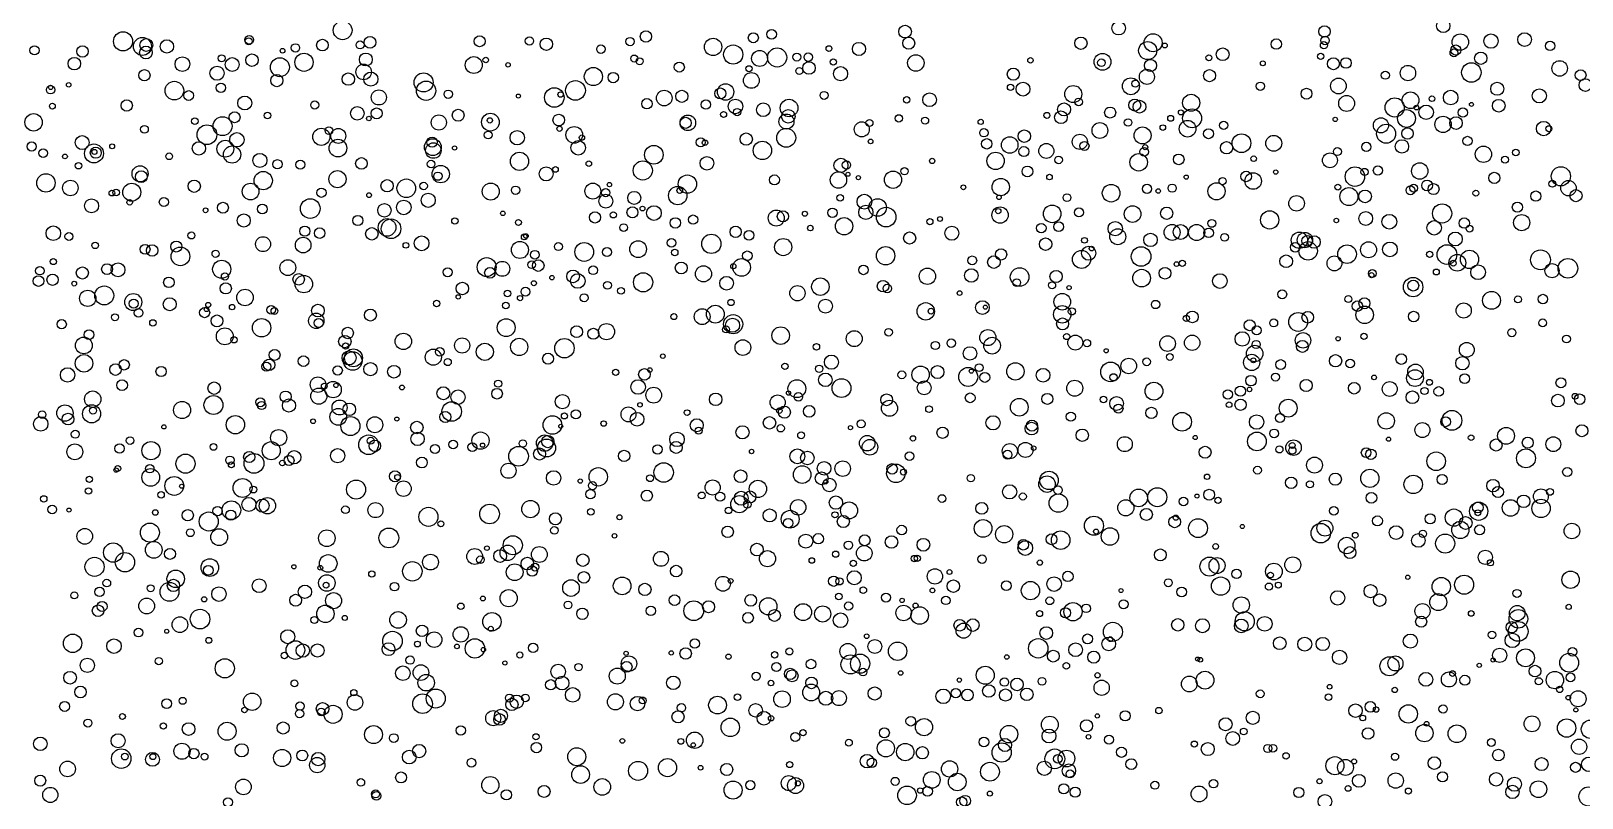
# Model space of a CAD drawing. Extents: x -296 to 296, y -196 to 196.
# Drawn here: x -177.2 to -59.8, y -0.4 to 57.7 of the extents above; entities that cross this region are included whole.
import ezdxf

# ---------------------------------------------------------------- set-up
doc = ezdxf.new("R2010")
doc.units = 0

msp = doc.modelspace()

# ---------------------------------------------------------------- linework, layer by layer
at = {"layer": 'VIA'}
for centre, radius in [((-170.2054, 56.8852), 0.7215), ((-153.5832, 57.7188), 0.7098), ((-130.629, 57.2536), 0.4274), ((-122.5012, 57.1556), 0.3808), ((-121.1188, 57.4209), 0.366), ((-111.0166, 57.6261), 0.482), ((-94.8468, 57.8742), 0.5074), ((-79.2691, 57.6296), 0.4274), ((-70.2779, 58.0527), 0.5031), ((-64.1299, 57.0162), 0.5189), ((-176.905, 56.1997), 0.3428), ((-173.2763, 56.1221), 0.4344), ((-168.7363, 56.5015), 0.6799), ((-168.473, 56.0392), 0.4812), ((-168.4411, 56.6078), 0.4854), ((-166.8852, 56.4997), 0.5102), ((-160.6469, 57.0034), 0.329), ((-160.693, 56.8928), 0.2636), ((-158.1308, 56.174), 0.1753), ((-157.1558, 56.3891), 0.3164), ((-155.113, 56.6008), 0.4385), ((-152.2647, 56.6119), 0.3041), ((-151.511, 56.8097), 0.4461), ((-143.2138, 56.8925), 0.4144), ((-139.4468, 56.9118), 0.3192), ((-138.1656, 56.6699), 0.4664), ((-134.0335, 56.2945), 0.3199), ((-131.8299, 56.8708), 0.3147), ((-125.5415, 56.4612), 0.6581), ((-124.0215, 55.8839), 0.7262), ((-120.6962, 55.6639), 0.7245), ((-116.7737, 56.3371), 0.2204), ((-114.5034, 56.307), 0.4978), ((-110.7375, 56.7509), 0.4562), ((-97.7013, 56.7429), 0.4644), ((-92.6492, 56.186), 0.6862), ((-92.2392, 56.7812), 0.6818), ((-91.3557, 56.5703), 0.1842), ((-86.9761, 55.9105), 0.4836), ((-82.9153, 56.6807), 0.3928), ((-79.3153, 56.5945), 0.2688), ((-79.2262, 56.9453), 0.3214), ((-69.3234, 56.2264), 0.3845), ((-68.9913, 56.832), 0.6212), ((-66.6681, 56.9034), 0.5398), ((-62.1938, 56.5401), 0.3561), ((-173.8886, 55.2021), 0.4731), ((-165.7092, 55.1604), 0.556), ((-162.7479, 55.6002), 0.2627), ((-161.9367, 55.1254), 0.5251), ((-160.4453, 55.4641), 0.4709), ((-158.3332, 54.9247), 0.7163), ((-156.506, 55.2998), 0.6861), ((-151.8289, 55.5112), 0.4879), ((-143.6611, 55.0933), 0.6398), ((-142.7522, 55.4751), 0.2076), ((-141.0619, 55.1087), 0.1652), ((-131.5137, 55.5855), 0.2641), ((-131.1, 55.3766), 0.2643), ((-128.102, 54.9364), 0.3809), ((-122.0227, 55.5904), 0.6039), ((-119.2073, 55.6924), 0.3015), ((-118.2859, 54.8665), 0.4709), ((-118.3387, 55.6895), 0.3229), ((-116.4491, 55.3226), 0.2401), ((-110.2002, 55.248), 0.6221), ((-101.522, 55.4476), 0.2052), ((-96.0719, 55.3296), 0.637), ((-96.1522, 55.2647), 0.292), ((-92.4419, 55.0622), 0.4576), ((-88.0168, 55.6423), 0.2238), ((-83.9358, 55.2256), 0.185), ((-79.5549, 55.7554), 0.2347), ((-78.5969, 55.1938), 0.4527), ((-77.6412, 55.2466), 0.3951), ((-69.4722, 56.0182), 0.2973), ((-68.1585, 54.5259), 0.7366), ((-67.4416, 55.6037), 0.4686), ((-61.4705, 54.8352), 0.5843), ((-168.5904, 54.3157), 0.4291), ((-163.089, 54.4737), 0.5359), ((-158.5637, 53.9169), 0.4618), ((-153.1563, 54.0284), 0.4716), ((-151.9932, 54.5715), 0.5892), ((-151.4475, 54.029), 0.536), ((-147.454, 53.7765), 0.7216), ((-134.6032, 54.2204), 0.6874), ((-133.1034, 54.1403), 0.3929), ((-122.651, 53.9239), 0.594), ((-122.8229, 54.8122), 0.2314), ((-119.0191, 54.6412), 0.2568), ((-115.8927, 54.4367), 0.5327), ((-102.8218, 54.398), 0.458), ((-93.9218, 53.4856), 0.6389), ((-92.7107, 54.1995), 0.5708), ((-87.9661, 54.2893), 0.4576), ((-78.2148, 53.5068), 0.5927), ((-74.6653, 54.3189), 0.3069), ((-72.9514, 54.4851), 0.581), ((-59.8843, 54.326), 0.4083), ((-59.523, 53.5759), 0.4765), ((-175.6871, 53.2214), 0.3149), ((-175.6815, 53.402), 0.1618), ((-174.3157, 53.5953), 0.1717), ((-166.3194, 53.1562), 0.7051), ((-165.2344, 52.7852), 0.3706), ((-162.7954, 53.3755), 0.3538), ((-150.8426, 52.6393), 0.5696), ((-147.2669, 53.1499), 0.7304), ((-145.588, 52.877), 0.3223), ((-140.2806, 52.7463), 0.1511), ((-137.5642, 52.6362), 0.7421), ((-137.0874, 52.8599), 0.2028), ((-135.96, 53.1687), 0.7464), ((-129.2425, 52.592), 0.5908), ((-127.9141, 52.7257), 0.4603), ((-124.9954, 52.9404), 0.417), ((-124.6003, 53.054), 0.6209), ((-117.1468, 52.793), 0.3029), ((-109.1541, 52.4684), 0.521), ((-103.0305, 53.4078), 0.2429), ((-102.0877, 53.2741), 0.5253), ((-98.2831, 52.8983), 0.6425), ((-93.5809, 53.6875), 0.2725), ((-89.361, 52.2385), 0.6456), ((-84.1248, 53.4883), 0.3127), ((-80.6323, 52.9191), 0.4119), ((-72.7588, 52.4249), 0.6327), ((-69.7193, 52.6345), 0.5529), ((-66.1959, 53.2935), 0.4924), ((-63.0086, 52.7567), 0.532), ((-175.5474, 51.9843), 0.2187), ((-169.9284, 52.032), 0.4283), ((-160.9943, 52.2182), 0.5276), ((-155.6947, 52.0665), 0.306), ((-152.4746, 51.4388), 0.5136), ((-151.0081, 51.4346), 0.4138), ((-144.8395, 51.2951), 0.4508), ((-130.5515, 52.1659), 0.392), ((-126.0894, 52.101), 0.3507), ((-123.8511, 51.957), 0.5519), ((-123.7218, 51.5332), 0.275), ((-121.7442, 51.7068), 0.5157), ((-119.7963, 51.8419), 0.6664), ((-119.8515, 51.2104), 0.5109), ((-110.8916, 52.4593), 0.241), ((-98.9813, 51.7328), 0.4894), ((-97.8743, 52.304), 0.2877), ((-95.4927, 51.498), 0.4186), ((-93.6312, 52.0622), 0.4508), ((-93.2718, 51.9415), 0.4806), ((-90.1383, 51.5081), 0.1871), ((-89.2905, 51.0628), 0.7154), ((-77.5934, 52.1891), 0.6015), ((-73.9575, 51.8825), 0.7236), ((-73.0649, 51.048), 0.6775), ((-72.3131, 51.8752), 0.1811), ((-71.5766, 51.5162), 0.5453), ((-71.1389, 52.5446), 0.2099), ((-68.8004, 51.4984), 0.3535), ((-68.1477, 52.1135), 0.1506), ((-66.0791, 52.0086), 0.4821), ((-176.9737, 50.7592), 0.6611), ((-168.5815, 50.2289), 0.2902), ((-164.7749, 50.8379), 0.2497), ((-163.8523, 49.8221), 0.7481), ((-162.6718, 50.4673), 0.7156), ((-161.7609, 51.1442), 0.415), ((-159.272, 51.276), 0.2507), ((-151.5968, 51.0472), 0.1691), ((-146.3018, 50.7451), 0.5751), ((-142.3993, 50.7712), 0.6698), ((-142.438, 50.9013), 0.2003), ((-137.2255, 50.9289), 0.4402), ((-127.4564, 50.7182), 0.5904), ((-127.6202, 50.718), 0.4222), ((-124.7455, 51.3521), 0.2278), ((-119.9917, 50.8184), 0.5661), ((-114.2928, 50.2262), 0.5728), ((-113.7082, 50.713), 0.265), ((-111.4833, 51.0571), 0.2796), ((-109.495, 50.8873), 0.2661), ((-105.2901, 50.7907), 0.1969), ((-100.2839, 51.2825), 0.2293), ((-99.2202, 51.1437), 0.4751), ((-96.2681, 50.1382), 0.5984), ((-94.1347, 50.7458), 0.2849), ((-91.5052, 50.3602), 0.2095), ((-90.914, 51.0577), 0.223), ((-89.6281, 50.2766), 0.6319), ((-86.9006, 50.5277), 0.3166), ((-78.4568, 50.9783), 0.1685), ((-74.9961, 50.5302), 0.5741), ((-74.6029, 49.894), 0.7185), ((-70.2949, 50.5997), 0.619), ((-69.3164, 50.7002), 0.4754), ((-62.6863, 50.2877), 0.5442), ((-62.2881, 50.2718), 0.2262), ((-173.2975, 49.2231), 0.5257), ((-162.4612, 48.7592), 0.637), ((-161.5859, 49.4367), 0.545), ((-155.1995, 49.6639), 0.6484), ((-154.6226, 50.1297), 0.2902), ((-153.9374, 48.8049), 0.6688), ((-153.9158, 49.7321), 0.5644), ((-146.7583, 48.8799), 0.6383), ((-146.8178, 49.2573), 0.3863), ((-142.5646, 49.8013), 0.2966), ((-140.3711, 49.5918), 0.5442), ((-137.1675, 50.2714), 0.1978), ((-136.0497, 49.8094), 0.6314), ((-135.7525, 48.8316), 0.5472), ((-135.4724, 49.6007), 0.1998), ((-126.4839, 49.2439), 0.3414), ((-126.1573, 49.2142), 0.2033), ((-123.0375, 49.4886), 0.4685), ((-121.8109, 48.6303), 0.6974), ((-120.0085, 49.587), 0.7149), ((-113.6233, 49.3142), 0.1786), ((-105.0521, 49.9704), 0.3154), ((-104.8359, 49.1325), 0.3943), ((-103.0944, 49.0423), 0.6268), ((-101.9914, 49.7129), 0.4726), ((-97.7827, 49.2819), 0.5733), ((-97.4362, 48.9748), 0.3432), ((-93.0401, 49.7663), 0.6391), ((-88.045, 49.897), 0.3778), ((-85.5539, 49.1794), 0.7065), ((-83.1121, 49.1704), 0.6025), ((-73.4079, 48.9368), 0.5084), ((-72.9862, 49.9083), 0.435), ((-68.4469, 49.3481), 0.35), ((-177.1158, 48.9276), 0.346), ((-176.2485, 48.4248), 0.3276), ((-174.5973, 48.1735), 0.1785), ((-172.4044, 48.4037), 0.7168), ((-172.2675, 48.4555), 0.4184), ((-172.3724, 48.5176), 0.193), ((-171.0278, 48.9431), 0.1832), ((-166.7153, 48.1851), 0.2522), ((-164.461, 48.7877), 0.5022), ((-161.9479, 48.3227), 0.653), ((-159.8471, 47.8769), 0.5328), ((-146.7165, 48.6202), 0.5859), ((-145.1084, 48.8183), 0.1601), ((-140.1984, 47.8091), 0.688), ((-130.0303, 48.3022), 0.7053), ((-126.0133, 47.6578), 0.5142), ((-104.1639, 47.8411), 0.6582), ((-102.0204, 48.5449), 0.3813), ((-100.3244, 48.594), 0.5683), ((-99.3915, 47.9093), 0.286), ((-93.3379, 47.7357), 0.6609), ((-92.9291, 48.5206), 0.3274), ((-92.8326, 48.8773), 0.1932), ((-90.3052, 47.9544), 0.4052), ((-86.6754, 48.8314), 0.4644), ((-84.6291, 48.0041), 0.2085), ((-78.8588, 47.8804), 0.5635), ((-78.29, 48.5452), 0.3002), ((-76.1075, 48.8991), 0.3474), ((-67.2391, 48.3426), 0.6174), ((-65.6072, 47.929), 0.2694), ((-64.7931, 48.469), 0.2485), ((-173.5723, 47.4752), 0.2442), ((-168.9135, 46.8648), 0.611), ((-168.8206, 46.6464), 0.4509), ((-159.5953, 46.3488), 0.6925), ((-158.5176, 47.586), 0.3488), ((-156.7883, 47.5592), 0.3411), ((-153.9744, 46.4566), 0.6511), ((-152.1577, 47.6449), 0.4403), ((-146.8904, 47.5993), 0.2878), ((-146.1592, 46.8398), 0.6597), ((-146.3705, 46.6838), 0.3146), ((-138.1773, 46.8587), 0.532), ((-137.4764, 47.1899), 0.2153), ((-134.9495, 47.6312), 0.2113), ((-130.8644, 47.1151), 0.725), ((-116.056, 46.3959), 0.6196), ((-115.8651, 47.5038), 0.5302), ((-115.4514, 47.5298), 0.3131), ((-115.3378, 46.8292), 0.1527), ((-111.9259, 46.415), 0.6522), ((-111.0588, 47.0566), 0.2725), ((-108.9627, 47.8395), 0.2011), ((-101.7536, 47.0436), 0.4046), ((-85.1974, 46.6647), 0.3984), ((-82.9589, 46.9905), 0.1649), ((-76.9674, 46.6493), 0.7364), ((-76.2373, 47.0041), 0.2724), ((-75.23, 47.1132), 0.3444), ((-72.0629, 47.0736), 0.6214), ((-66.4187, 46.5547), 0.4206), ((-61.3812, 46.6756), 0.7267), ((-176.0405, 46.1717), 0.6976), ((-174.1869, 45.7904), 0.5861), ((-169.5475, 45.4724), 0.6822), ((-164.8132, 45.9208), 0.4603), ((-160.5465, 45.522), 0.6293), ((-155.188, 45.4326), 0.3504), ((-150.2164, 45.9551), 0.4658), ((-148.7628, 45.7644), 0.7059), ((-147.4544, 45.9406), 0.2848), ((-142.3767, 45.5218), 0.6441), ((-140.494, 45.6188), 0.3134), ((-134.6506, 45.5542), 0.6002), ((-133.3895, 46.0444), 0.1673), ((-128.2176, 45.2174), 0.6956), ((-128.0705, 45.6003), 0.2164), ((-127.4931, 46.0812), 0.6954), ((-120.9046, 46.3982), 0.3819), ((-114.5483, 46.5717), 0.1582), ((-106.6038, 45.8414), 0.1793), ((-103.7697, 45.8557), 0.6558), ((-100.0866, 46.6143), 0.2109), ((-95.4181, 45.3955), 0.6665), ((-92.7024, 45.7251), 0.3483), ((-90.7997, 45.7796), 0.3081), ((-89.7345, 46.6105), 0.1589), ((-87.4466, 45.5381), 0.6475), ((-86.9813, 46.31), 0.2705), ((-84.6671, 46.3153), 0.627), ((-78.2593, 45.8554), 0.2222), ((-77.4199, 45.1393), 0.6802), ((-72.7631, 45.6131), 0.3367), ((-72.5231, 45.7776), 0.2974), ((-71.5057, 45.9829), 0.4059), ((-71.016, 45.7034), 0.416), ((-62.0252, 46.1115), 0.2545), ((-60.8038, 45.7772), 0.5844), ((-172.5839, 44.4437), 0.5294), ((-171.0447, 45.4079), 0.2175), ((-170.7231, 45.4475), 0.2524), ((-169.6994, 44.7041), 0.2064), ((-167.1144, 44.7228), 0.3426), ((-162.642, 44.2993), 0.4099), ((-156.0368, 44.2336), 0.7437), ((-151.584, 45.2469), 0.1789), ((-150.4233, 44.1006), 0.5065), ((-148.9571, 44.3163), 0.5521), ((-147.1034, 44.8595), 0.5338), ((-133.6631, 44.7963), 0.5255), ((-133.6718, 45.4349), 0.3112), ((-131.5126, 45.0363), 0.4965), ((-115.9269, 45.0475), 0.2495), ((-114.0919, 44.7539), 0.5591), ((-113.0946, 44.3121), 0.6664), ((-103.9075, 45.0842), 0.1691), ((-98.7606, 45.0586), 0.2904), ((-91.8531, 45.5599), 0.1709), ((-81.3802, 44.6264), 0.5892), ((-76.202, 45.1544), 0.4774), ((-67.8144, 45.3982), 0.2274), ((-64.6716, 44.3412), 0.3854), ((-63.2716, 45.1784), 0.3857), ((-60.2377, 45.2073), 0.4591), ((-163.9581, 44.1022), 0.1806), ((-161.0629, 43.3295), 0.4927), ((-159.6619, 44.1967), 0.3675), ((-152.4337, 43.3282), 0.3871), ((-150.2212, 42.8112), 0.6682), ((-149.9183, 42.7036), 0.7416), ((-145.0872, 43.2889), 0.2401), ((-141.4595, 43.8707), 0.1677), ((-134.4845, 43.5607), 0.4227), ((-133.0972, 43.7566), 0.2349), ((-131.646, 43.9454), 0.4169), ((-130.8895, 44.2335), 0.1823), ((-130.0244, 43.8903), 0.5604), ((-128.4027, 43.1457), 0.3932), ((-127.0565, 43.3965), 0.3498), ((-120.7659, 43.5169), 0.6073), ((-120.2636, 43.6437), 0.4229), ((-118.5985, 43.8439), 0.1909), ((-116.5101, 43.9163), 0.3584), ((-115.6304, 42.8953), 0.6523), ((-113.9816, 43.9479), 0.5382), ((-112.4478, 43.5872), 0.7408), ((-109.1335, 43.2409), 0.228), ((-108.3725, 43.4446), 0.1831), ((-103.828, 43.7397), 0.6184), ((-103.961, 44.0431), 0.1974), ((-99.8808, 43.8312), 0.6667), ((-97.8554, 43.9408), 0.339), ((-93.7938, 43.8166), 0.6295), ((-91.2146, 43.8745), 0.4643), ((-83.4196, 43.3757), 0.6891), ((-78.3731, 43.3278), 0.1747), ((-76.1469, 43.4821), 0.5183), ((-74.3603, 43.2375), 0.5591), ((-70.368, 43.8643), 0.7262), ((-68.6889, 43.1367), 0.3901), ((-64.3449, 43.1671), 0.6086), ((-175.4819, 42.3676), 0.5513), ((-174.3006, 42.1183), 0.3), ((-165.0281, 42.1963), 0.2641), ((-156.4457, 42.5241), 0.384), ((-155.3181, 42.3782), 0.3996), ((-151.3756, 42.3192), 0.4755), ((-140.2775, 43.1818), 0.2257), ((-139.8344, 42.087), 0.2226), ((-139.7112, 42.1572), 0.1723), ((-132.3082, 42.7944), 0.2925), ((-125.675, 41.5628), 0.7287), ((-123.8384, 42.4737), 0.4259), ((-122.8213, 42.2092), 0.3691), ((-118.1836, 42.7556), 0.2095), ((-110.667, 42.0026), 0.4587), ((-107.4732, 42.3661), 0.5303), ((-100.7044, 42.7553), 0.3603), ((-99.391, 42.8621), 0.3662), ((-95.1096, 42.71), 0.5442), ((-94.9147, 42.1043), 0.6034), ((-92.4375, 41.8598), 0.5082), ((-90.8036, 42.4309), 0.6025), ((-90.1618, 42.465), 0.5604), ((-88.9457, 42.42), 0.6087), ((-88.0352, 42.3922), 0.3603), ((-87.7994, 43.1109), 0.2964), ((-86.8352, 42.0553), 0.2878), ((-81.1676, 41.8341), 0.6209), ((-80.747, 41.8509), 0.5797), ((-70.9713, 42.7755), 0.5445), ((-69.3671, 41.9287), 0.5275), ((-68.2891, 42.7112), 0.2558), ((-172.3135, 41.4486), 0.2468), ((-168.5348, 41.1546), 0.372), ((-167.9966, 41.061), 0.4336), ((-166.1718, 41.3608), 0.4172), ((-165.8602, 40.6146), 0.7048), ((-159.6089, 41.5397), 0.5662), ((-156.5709, 41.4692), 0.5921), ((-148.7965, 41.4526), 0.217), ((-147.61, 41.6038), 0.558), ((-140.1639, 41.1019), 0.6441), ((-137.2511, 41.3559), 0.2993), ((-135.2986, 40.9518), 0.7117), ((-133.5688, 40.94), 0.3413), ((-131.2194, 41.1645), 0.6346), ((-128.6984, 41.645), 0.3292), ((-128.4507, 40.9059), 0.2471), ((-120.2359, 41.3184), 0.6494), ((-112.4884, 40.6638), 0.6972), ((-103.7492, 40.766), 0.4266), ((-100.379, 41.536), 0.4718), ((-97.4366, 41.8286), 0.217), ((-97.1179, 40.8534), 0.5351), ((-96.8932, 41.2109), 0.1776), ((-93.1526, 40.6073), 0.7425), ((-81.4831, 41.3005), 0.3596), ((-80.5089, 41.0307), 0.6982), ((-80.5851, 41.7909), 0.3989), ((-80.061, 41.7006), 0.4714), ((-77.5618, 40.7841), 0.7052), ((-75.9354, 41.1145), 0.6036), ((-74.3183, 41.1438), 0.5573), ((-70.0014, 40.7561), 0.7441), ((-62.9225, 40.354), 0.75), ((-175.4841, 40.2234), 0.2332), ((-171.4151, 39.6504), 0.4089), ((-170.5835, 39.6029), 0.5271), ((-163.1984, 40.8126), 0.2708), ((-162.7361, 39.6452), 0.6839), ((-157.7343, 39.7667), 0.5985), ((-142.6818, 39.8023), 0.717), ((-141.4968, 39.6734), 0.5636), ((-139.2801, 39.9815), 0.2904), ((-139.0287, 40.7421), 0.3275), ((-138.7765, 39.9186), 0.4351), ((-127.9528, 39.7379), 0.4516), ((-124.0115, 39.8687), 0.1984), ((-123.3875, 39.7857), 0.6693), ((-122.9546, 40.6636), 0.3616), ((-114.1664, 39.5875), 0.3585), ((-105.9276, 40.3127), 0.332), ((-104.2942, 40.1791), 0.4784), ((-97.6592, 40.3869), 0.6848), ((-90.4721, 40.0281), 0.1768), ((-90.036, 40.0868), 0.2364), ((-82.1708, 40.2463), 0.4803), ((-78.5161, 40.0869), 0.5639), ((-71.3111, 40.7697), 0.2361), ((-69.2163, 40.1283), 0.6317), ((-69.5233, 40.1004), 0.2233), ((-68.297, 40.3864), 0.6908), ((-67.6435, 39.4175), 0.5585), ((-62.0508, 39.5319), 0.5388), ((-60.8492, 39.7099), 0.7433), ((-176.5976, 38.752), 0.4029), ((-176.5023, 39.5333), 0.3222), ((-175.5338, 38.8481), 0.4314), ((-173.2823, 39.3603), 0.4579), ((-166.7328, 38.6481), 0.399), ((-162.4897, 39.0959), 0.2727), ((-156.9073, 38.8792), 0.4337), ((-156.5198, 38.5171), 0.6592), ((-145.6343, 39.4135), 0.3352), ((-142.4316, 39.3733), 0.4036), ((-139.1026, 38.5841), 0.1892), ((-137.7439, 39.0064), 0.1686), ((-136.1391, 39.0992), 0.4821), ((-135.7867, 38.7528), 0.5534), ((-134.6225, 39.5609), 0.3282), ((-130.8415, 38.6524), 0.7289), ((-126.2722, 39.2904), 0.6098), ((-124.5283, 38.5857), 0.5179), ((-117.4237, 38.3216), 0.6612), ((-112.6805, 38.3663), 0.4362), ((-109.3254, 39.1095), 0.6178), ((-105.9986, 39.1696), 0.5104), ((-102.3425, 39.0553), 0.7057), ((-102.5622, 38.6285), 0.2903), ((-99.5859, 39.0951), 0.4606), ((-93.1108, 38.9684), 0.6688), ((-91.3406, 39.3414), 0.4448), ((-87.1868, 38.7488), 0.5552), ((-75.6492, 39.3207), 0.2977), ((-75.7172, 39.1924), 0.1929), ((-72.5625, 38.2918), 0.7365), ((-72.5519, 38.403), 0.4103), ((-70.8042, 39.4329), 0.2202), ((-173.8982, 38.5548), 0.1814), ((-172.8789, 37.4411), 0.6176), ((-171.6262, 37.6604), 0.7145), ((-169.4273, 37.1617), 0.6437), ((-162.4251, 38.1943), 0.4236), ((-160.9726, 37.5038), 0.6241), ((-144.8304, 37.5536), 0.1631), ((-144.5189, 38.1867), 0.4719), ((-141.1061, 37.8026), 0.2459), ((-140.1557, 37.4549), 0.196), ((-139.749, 37.9448), 0.3309), ((-135.3062, 37.4827), 0.3082), ((-133.5398, 38.4249), 0.2969), ((-132.5133, 38.0067), 0.257), ((-119.162, 37.8276), 0.5787), ((-112.3586, 38.1861), 0.3257), ((-106.8871, 37.8358), 0.1772), ((-99.8842, 38.4287), 0.2664), ((-99.1182, 37.1838), 0.6273), ((-98.6012, 38.247), 0.1625), ((-82.4689, 37.7459), 0.3368), ((-77.4604, 37.3885), 0.2621), ((-66.6271, 37.289), 0.678), ((-64.6314, 37.3599), 0.2603), ((-62.7437, 37.3876), 0.3566), ((-169.3955, 37.0407), 0.3372), ((-169.0255, 36.3417), 0.3303), ((-166.6699, 36.9967), 0.4904), ((-164.0269, 36.3579), 0.3843), ((-163.8839, 36.6054), 0.17), ((-163.7524, 36.9464), 0.19), ((-161.9493, 36.7738), 0.206), ((-159.0008, 36.5723), 0.3246), ((-158.7472, 36.4836), 0.2546), ((-155.4569, 36.5142), 0.4813), ((-151.4803, 36.1746), 0.4544), ((-146.4692, 37.0519), 0.2418), ((-141.2335, 36.9073), 0.2504), ((-126.3723, 36.0548), 0.6036), ((-125.3768, 36.2424), 0.6726), ((-124.1889, 37.1283), 0.2358), ((-117.0351, 36.8454), 0.5225), ((-109.4503, 36.4555), 0.6592), ((-109.0511, 36.4697), 0.2157), ((-105.1553, 36.7398), 0.5171), ((-104.9336, 36.7722), 0.1535), ((-99.1193, 36.2292), 0.6595), ((-98.3861, 36.4544), 0.2737), ((-92.0547, 36.9746), 0.3149), ((-89.2713, 36.0383), 0.4431), ((-80.5363, 36.0051), 0.4374), ((-76.7793, 36.8527), 0.3988), ((-76.23, 36.1958), 0.6609), ((-76.2459, 37.0634), 0.4161), ((-72.5247, 36.0626), 0.3996), ((-68.73, 36.5151), 0.5734), ((-174.8476, 35.4845), 0.3526), ((-170.8157, 36.0112), 0.2637), ((-167.9453, 35.5853), 0.2408), ((-163.0921, 35.7334), 0.4509), ((-159.7192, 35.2145), 0.6983), ((-155.5805, 35.7394), 0.5838), ((-155.4004, 35.5767), 0.3446), ((-153.1954, 34.8189), 0.4299), ((-141.2072, 35.2265), 0.6758), ((-135.8698, 34.9146), 0.4492), ((-133.6128, 34.9178), 0.6119), ((-128.5153, 36.0556), 0.2284), ((-124.5651, 35.0931), 0.2615), ((-124.0262, 35.4843), 0.7256), ((-124.0714, 35.4038), 0.5348), ((-120.429, 34.6182), 0.6676), ((-99.0919, 35.503), 0.4527), ((-89.7307, 35.9167), 0.2321), ((-84.9336, 35.4033), 0.4123), ((-84.3974, 35.0146), 0.3424), ((-83.1125, 35.5827), 0.298), ((-81.2591, 35.6561), 0.7145), ((-62.7567, 35.587), 0.2927), ((-173.1672, 33.8775), 0.6349), ((-172.7789, 34.6899), 0.3735), ((-162.5017, 34.5669), 0.6407), ((-161.798, 34.2987), 0.2368), ((-153.4148, 34.1722), 0.4691), ((-153.3538, 33.8399), 0.2328), ((-148.9859, 34.1832), 0.6225), ((-144.5385, 33.8716), 0.5721), ((-140.2201, 33.764), 0.6532), ((-136.7985, 33.6658), 0.7347), ((-134.6073, 34.7603), 0.4174), ((-123.2906, 33.7159), 0.5941), ((-114.8612, 34.3896), 0.6022), ((-112.2617, 34.8748), 0.2929), ((-108.7257, 33.8713), 0.3059), ((-107.5167, 34.0552), 0.3236), ((-104.7485, 34.4712), 0.6094), ((-104.4328, 33.8605), 0.6322), ((-98.7796, 34.552), 0.2322), ((-98.1317, 34.0921), 0.5636), ((-97.2431, 34.0466), 0.2756), ((-91.1424, 34.0137), 0.5903), ((-89.2821, 34.078), 0.5827), ((-85.4926, 34.365), 0.5469), ((-84.4446, 33.9494), 0.3093), ((-80.8964, 34.2616), 0.5838), ((-80.9391, 33.8016), 0.4511), ((-78.2369, 34.3844), 0.1636), ((-76.2803, 34.5705), 0.2392), ((-68.5016, 33.5449), 0.5607), ((-65.0937, 34.8443), 0.3115), ((-60.9507, 34.3603), 0.2935), ((-173.1594, 32.5192), 0.664), ((-158.7361, 33.1618), 0.4126), ((-156.5436, 32.6873), 0.4031), ((-153.0971, 32.932), 0.5301), ((-152.8195, 32.7014), 0.7032), ((-152.7623, 32.9383), 0.6796), ((-146.7232, 32.9877), 0.6108), ((-146.2334, 33.3979), 0.3315), ((-145.624, 32.6134), 0.2655), ((-142.8232, 33.3933), 0.6473), ((-138.0333, 32.874), 0.4143), ((-129.3484, 33.0645), 0.1734), ((-117.7281, 33.7766), 0.2471), ((-116.5893, 32.6126), 0.5351), ((-106.1027, 33.2749), 0.5092), ((-95.7942, 33.4706), 0.1607), ((-94.0852, 32.3268), 0.5866), ((-92.7371, 32.6379), 0.2921), ((-90.9743, 33.005), 0.2549), ((-84.7785, 32.594), 0.613), ((-84.5513, 33.2616), 0.6243), ((-84.6525, 32.7544), 0.1862), ((-78.4309, 32.7164), 0.4644), ((-73.4573, 32.8444), 0.4007), ((-68.832, 32.5297), 0.5077), ((-174.4039, 31.6462), 0.5442), ((-170.7744, 32.0534), 0.4382), ((-170.1155, 32.4095), 0.3914), ((-167.3259, 31.9036), 0.3862), ((-159.3616, 32.2752), 0.3367), ((-159.1366, 32.4128), 0.4337), ((-153.9594, 31.9863), 0.3542), ((-151.4788, 32.082), 0.5023), ((-149.6976, 31.8917), 0.4788), ((-132.9177, 31.8402), 0.2406), ((-130.7437, 31.6882), 0.4348), ((-130.3348, 32.0185), 0.1733), ((-120.1093, 32.2938), 0.239), ((-117.5161, 32.1136), 0.2803), ((-117.0436, 31.2773), 0.5126), ((-111.2579, 31.6503), 0.2964), ((-109.8406, 31.665), 0.6532), ((-108.56, 31.8628), 0.4911), ((-106.2361, 31.4944), 0.719), ((-106.0018, 31.9331), 0.1608), ((-105.4027, 32.1968), 0.2968), ((-104.9771, 31.4547), 0.3719), ((-102.6632, 31.9146), 0.6564), ((-100.5719, 31.6226), 0.5194), ((-95.459, 31.8777), 0.7436), ((-95.244, 31.4645), 0.276), ((-82.976, 31.4817), 0.2986), ((-82.5835, 32.4296), 0.3723), ((-77.3267, 32.5076), 0.3287), ((-72.4195, 31.4081), 0.6332), ((-72.3836, 31.8773), 0.5899), ((-68.6617, 31.3613), 0.3759), ((-170.277, 30.8704), 0.4055), ((-163.3066, 30.6447), 0.4707), ((-155.4522, 30.9128), 0.5861), ((-155.3866, 30.0414), 0.6115), ((-154.9715, 30.8021), 0.2167), ((-154.3034, 30.5346), 0.6213), ((-154.0943, 30.8502), 0.1629), ((-149.0939, 30.6917), 0.1832), ((-145.9604, 30.2582), 0.4897), ((-141.896, 30.2243), 0.4036), ((-141.8084, 30.9847), 0.2725), ((-131.2219, 30.7298), 0.5518), ((-130.0377, 30.1161), 0.5959), ((-119.2003, 30.6068), 0.6749), ((-115.8242, 30.6479), 0.7109), ((-109.5652, 30.6695), 0.5295), ((-98.1744, 30.6387), 0.6058), ((-92.1792, 30.4178), 0.6752), ((-85.6361, 30.4194), 0.3882), ((-84.8355, 31.2127), 0.398), ((-84.9485, 30.5491), 0.1743), ((-80.6604, 30.8425), 0.4562), ((-77.0213, 30.6412), 0.4389), ((-75.515, 31.4615), 0.1763), ((-74.3318, 30.5828), 0.5634), ((-71.7021, 30.432), 0.2706), ((-71.3258, 31.0881), 0.2237), ((-70.6211, 30.3953), 0.3662), ((-61.3733, 31.055), 0.378), ((-174.6, 28.7586), 0.6201), ((-172.5797, 28.7027), 0.6828), ((-172.4956, 29.8125), 0.619), ((-165.7358, 28.9912), 0.6482), ((-163.3603, 29.3688), 0.7163), ((-159.808, 29.5816), 0.3433), ((-159.716, 29.3331), 0.3086), ((-157.901, 30.0064), 0.4209), ((-157.6442, 29.3335), 0.5009), ((-153.8184, 29.1802), 0.5658), ((-153.0823, 29.041), 0.4754), ((-145.3267, 28.8771), 0.7388), ((-144.8516, 29.9651), 0.5438), ((-136.952, 29.6241), 0.5394), ((-131.0786, 29.3782), 0.1708), ((-125.3485, 29.7943), 0.4725), ((-120.6566, 29.5628), 0.5727), ((-119.8373, 30.2685), 0.1613), ((-119.0912, 29.9906), 0.3248), ((-112.4127, 29.764), 0.4451), ((-112.1905, 29.1217), 0.6082), ((-106.0857, 29.9138), 0.3686), ((-102.3698, 29.2023), 0.6705), ((-100.2427, 29.8341), 0.4182), ((-96.0009, 29.7821), 0.2522), ((-95.0062, 29.4848), 0.5186), ((-94.8614, 29.1029), 0.3427), ((-86.5837, 30.1677), 0.3509), ((-86.4865, 29.3951), 0.2153), ((-85.6253, 29.3863), 0.4234), ((-82.0163, 29.1313), 0.679), ((-72.6138, 29.9599), 0.4793), ((-61.6073, 29.7068), 0.4801), ((-60.3015, 30.0276), 0.2182), ((-59.9596, 29.8049), 0.3983), ((-176.4339, 27.938), 0.5464), ((-176.3194, 28.6467), 0.2818), ((-174.365, 28.3028), 0.4432), ((-172.4797, 28.9449), 0.2639), ((-161.6976, 27.8796), 0.6942), ((-155.8157, 28.1395), 0.1785), ((-153.9115, 28.4741), 0.6327), ((-152.9932, 27.7776), 0.724), ((-151.1461, 27.8753), 0.6018), ((-149.4809, 28.3103), 0.1524), ((-145.8164, 28.467), 0.418), ((-137.7044, 27.8573), 0.7053), ((-136.8003, 28.5433), 0.2287), ((-135.9281, 28.6608), 0.348), ((-133.8279, 27.9651), 0.2079), ((-131.9481, 28.6614), 0.5643), ((-131.2974, 28.2918), 0.5192), ((-127.5155, 28.7928), 0.2156), ((-126.7762, 27.8344), 0.4926), ((-121.2738, 28.0226), 0.4738), ((-120.5334, 28.9434), 0.2117), ((-120.1452, 28.8313), 0.4571), ((-118.2708, 28.8923), 0.4387), ((-114.3416, 27.9422), 0.3067), ((-109.2022, 29.0551), 0.2534), ((-104.3571, 28.0229), 0.5372), ((-101.409, 27.8065), 0.4186), ((-98.4687, 28.4936), 0.3429), ((-92.3655, 28.7707), 0.4264), ((-90.0509, 28.1014), 0.7095), ((-84.4054, 28.0824), 0.5484), ((-82.6376, 28.3801), 0.3382), ((-74.5988, 28.1662), 0.6216), ((-70.1011, 28.1007), 0.3717), ((-69.6207, 28.2098), 0.7477), ((-173.8165, 27.1611), 0.3028), ((-167.1137, 27.717), 0.1595), ((-158.4244, 26.8986), 0.6151), ((-151.6201, 26.3627), 0.7433), ((-147.9627, 27.6728), 0.4716), ((-147.9113, 26.8046), 0.5079), ((-143.1449, 26.6772), 0.6515), ((-138.2951, 26.4852), 0.6183), ((-138.0565, 26.6045), 0.4673), ((-137.0736, 27.7651), 0.1521), ((-128.2758, 26.7701), 0.5484), ((-126.6391, 27.4315), 0.2662), ((-123.3252, 27.3051), 0.4988), ((-120.4252, 27.6074), 0.2766), ((-118.8823, 27.0779), 0.2587), ((-115.1478, 27.6579), 0.1607), ((-113.8813, 26.4797), 0.5882), ((-110.417, 26.8416), 0.2023), ((-108.1752, 27.2727), 0.4294), ((-101.4443, 27.5872), 0.4818), ((-97.601, 27.0813), 0.4685), ((-89.0554, 26.9098), 0.1572), ((-84.3868, 26.6155), 0.706), ((-83.0795, 27.2163), 0.3385), ((-71.8577, 27.4745), 0.565), ((-68.1732, 26.899), 0.2105), ((-65.5274, 27.04), 0.6385), ((-59.7841, 27.4228), 0.4549), ((-173.8506, 25.8276), 0.6018), ((-170.468, 26.0794), 0.3592), ((-169.6734, 26.677), 0.2848), ((-168.0879, 25.9179), 0.6889), ((-163.3586, 26.2007), 0.2575), ((-160.6555, 25.4344), 0.4232), ((-158.9888, 25.9146), 0.6855), ((-157.2457, 25.4147), 0.5017), ((-153.9599, 25.5297), 0.5387), ((-151.4612, 26.6671), 0.2671), ((-151.1458, 26.2762), 0.4352), ((-146.5893, 26.038), 0.3454), ((-145.2188, 26.3817), 0.3277), ((-143.7656, 26.176), 0.3307), ((-142.9919, 26.3313), 0.1632), ((-140.2696, 25.4923), 0.7451), ((-139.9478, 26.4565), 0.2732), ((-138.6765, 25.6636), 0.4557), ((-138.1498, 26.1183), 0.6796), ((-132.2803, 25.5172), 0.4305), ((-129.7447, 26.0095), 0.3514), ((-128.3373, 26.1629), 0.4543), ((-122.6296, 25.8566), 0.1686), ((-119.1666, 25.4837), 0.5604), ((-118.4085, 25.3622), 0.5095), ((-113.6772, 26.175), 0.5922), ((-110.6793, 25.4999), 0.3262), ((-103.0848, 25.8809), 0.5729), ((-103.257, 25.6098), 0.3345), ((-101.9001, 25.9719), 0.5649), ((-101.2838, 26.1028), 0.168), ((-94.3823, 26.4084), 0.5644), ((-88.3066, 25.7977), 0.4509), ((-82.6825, 26.0109), 0.2701), ((-81.6104, 26.143), 0.5862), ((-81.6954, 25.9276), 0.2688), ((-81.712, 26.3103), 0.2215), ((-76.1185, 25.7652), 0.3656), ((-75.7591, 25.6445), 0.3955), ((-74.4209, 26.7839), 0.1576), ((-66.2823, 26.3424), 0.4568), ((-64.0209, 25.3367), 0.716), ((-63.8846, 26.5178), 0.419), ((-61.9515, 26.4062), 0.5607), ((-170.6003, 24.5639), 0.226), ((-168.18, 24.5523), 0.3197), ((-165.477, 24.9303), 0.724), ((-162.1153, 25.1945), 0.3163), ((-162.0052, 24.8433), 0.2233), ((-160.2931, 24.9493), 0.7485), ((-158.1418, 24.9845), 0.2113), ((-157.6377, 25.1715), 0.3758), ((-147.5821, 25.0161), 0.4066), ((-141.0298, 24.3942), 0.5712), ((-129.286, 24.2669), 0.7386), ((-118.8035, 24.1042), 0.6669), ((-117.1441, 24.5785), 0.516), ((-115.735, 24.5572), 0.5852), ((-111.7092, 24.1987), 0.7016), ((-111.9977, 24.5379), 0.4), ((-84.3402, 24.4374), 0.2941), ((-80.0279, 24.8237), 0.6017), ((-70.8201, 25.1136), 0.7042), ((-60.8986, 24.3071), 0.3462), ((-172.7544, 23.7488), 0.2292), ((-170.7249, 24.4486), 0.1646), ((-168.1078, 23.8915), 0.6664), ((-166.3265, 23.2465), 0.7149), ((-161.1551, 23.094), 0.7166), ((-152.5652, 22.973), 0.7216), ((-149.6223, 23.9702), 0.4147), ((-149.4321, 23.9037), 0.2121), ((-148.9747, 23.0406), 0.5809), ((-137.6148, 23.8505), 0.5487), ((-135.6001, 23.6139), 0.1645), ((-134.6711, 23.2636), 0.3123), ((-134.2373, 23.9368), 0.6964), ((-130.3176, 23.83), 0.2583), ((-125.5763, 23.1249), 0.5737), ((-123.4637, 23.9798), 0.4777), ((-122.1547, 23.0267), 0.6552), ((-117.3312, 23.8259), 0.4859), ((-116.7417, 23.3188), 0.5119), ((-117.012, 23.5553), 0.152), ((-111.1366, 24.2942), 0.2256), ((-106.0389, 23.8329), 0.2755), ((-100.2714, 23.3841), 0.6244), ((-100.1203, 23.6676), 0.6977), ((-88.1577, 23.937), 0.2062), ((-81.7923, 23.487), 0.4339), ((-80.3719, 23.3721), 0.2688), ((-78.4516, 23.7636), 0.4611), ((-75.8369, 23.8209), 0.6873), ((-72.5546, 23.3608), 0.6984), ((-70.3716, 23.7297), 0.3828), ((-66.5128, 23.2656), 0.4703), ((-176.2035, 22.2694), 0.24), ((-172.8174, 22.8615), 0.2407), ((-167.3227, 22.574), 0.2435), ((-165.7718, 23.2249), 0.1519), ((-160.681, 21.8481), 0.5326), ((-160.34, 22.9746), 0.2594), ((-159.2743, 21.7516), 0.6156), ((-134.8262, 22.6249), 0.3584), ((-130.5579, 22.5061), 0.4217), ((-126.4064, 22.5278), 0.2566), ((-125.0138, 22.4346), 0.3505), ((-123.5576, 21.8644), 0.6488), ((-123.4228, 22.3108), 0.5295), ((-122.7503, 22.4136), 0.4519), ((-116.2489, 21.9853), 0.5068), ((-108.2153, 22.2954), 0.2912), ((-103.1018, 22.8005), 0.5352), ((-102.1017, 22.449), 0.2659), ((-99.4116, 21.9508), 0.6996), ((-99.4383, 22.927), 0.3263), ((-93.3334, 22.3399), 0.6655), ((-91.922, 22.3938), 0.7209), ((-89.9457, 22.0676), 0.3218), ((-88.9218, 22.4836), 0.1517), ((-88.0003, 22.5822), 0.4143), ((-87.3227, 22.1609), 0.2358), ((-75.7187, 22.3463), 0.4062), ((-66.1359, 22.7923), 0.422), ((-64.1999, 22.0814), 0.4765), ((-62.8923, 22.4623), 0.5636), ((-62.2056, 22.7968), 0.2577), ((-175.5589, 21.4693), 0.3282), ((-174.2931, 21.4204), 0.157), ((-167.7628, 21.2355), 0.21), ((-165.3056, 21.0335), 0.4242), ((-163.7185, 20.5544), 0.7227), ((-163.0461, 21.3469), 0.3558), ((-162.0046, 21.4102), 0.7074), ((-162.0518, 21.0346), 0.385), ((-159.6515, 21.7551), 0.4987), ((-153.3672, 21.4449), 0.2895), ((-151.0969, 21.4148), 0.5669), ((-147.0898, 20.9091), 0.7218), ((-142.4624, 21.1244), 0.7429), ((-139.368, 21.4956), 0.6533), ((-137.4827, 20.7584), 0.4527), ((-134.8033, 21.2934), 0.2512), ((-124.3767, 21.3937), 0.2428), ((-122.9601, 21.848), 0.2904), ((-121.2628, 21.0177), 0.496), ((-119.7125, 20.729), 0.6739), ((-119.1079, 21.628), 0.5847), ((-116.3202, 21.062), 0.2306), ((-115.2562, 21.3929), 0.6417), ((-105.2124, 21.551), 0.4522), ((-94.3105, 21.5948), 0.6102), ((-92.7526, 21.0922), 0.4559), ((-78.5544, 21.3622), 0.3247), ((-71.2754, 20.7549), 0.382), ((-69.4712, 20.8472), 0.6552), ((-67.5979, 21.3329), 0.6903), ((-67.6675, 21.6142), 0.4017), ((-67.6655, 21.2196), 0.2227), ((-65.1837, 21.5803), 0.6278), ((-62.8778, 21.5496), 0.6967), ((-173.1015, 19.4333), 0.5931), ((-168.173, 19.7157), 0.7212), ((-165.1117, 19.7081), 0.2983), ((-162.9292, 19.3723), 0.6349), ((-150.0869, 19.3105), 0.7477), ((-146.145, 20.3808), 0.225), ((-137.5526, 19.8803), 0.2883), ((-132.6304, 20.8765), 0.1883), ((-124.4412, 19.7716), 0.432), ((-119.8641, 20.4305), 0.3633), ((-115.6878, 20.5602), 0.4612), ((-111.2653, 19.9057), 0.3652), ((-105.1098, 20.0344), 0.6701), ((-103.5144, 19.5913), 0.6563), ((-96.7163, 20.239), 0.7216), ((-96.5592, 19.7936), 0.1858), ((-95.5098, 19.4232), 0.6599), ((-90.6127, 20.5313), 0.4424), ((-90.5176, 20.8428), 0.1964), ((-88.8403, 20.055), 0.7113), ((-85.4902, 20.1779), 0.1553), ((-79.5536, 19.675), 0.7366), ((-79.2358, 20.049), 0.6015), ((-75.2673, 20.5979), 0.3801), ((-73.8492, 19.7181), 0.5182), ((-68.9873, 19.9174), 0.6532), ((-68.5865, 20.4465), 0.4866), ((-67.5276, 19.9223), 0.3775), ((-60.5457, 19.838), 0.5909), ((-170.9465, 18.2097), 0.7325), ((-167.8787, 18.4127), 0.631), ((-154.7794, 19.292), 0.6278), ((-140.7058, 18.7572), 0.7245), ((-133.0085, 19.4706), 0.1757), ((-122.2255, 18.4354), 0.4805), ((-118.532, 19.0704), 0.5268), ((-117.5795, 19.2527), 0.3912), ((-115.3022, 18.7587), 0.3165), ((-114.073, 19.135), 0.4075), ((-112.0409, 19.0006), 0.4731), ((-109.6266, 18.7933), 0.4826), ((-101.9162, 18.5489), 0.5552), ((-102.0652, 18.7954), 0.3961), ((-99.9306, 19.2133), 0.4116), ((-99.235, 19.1441), 0.7027), ((-87.5019, 18.6707), 0.2136), ((-77.589, 18.7377), 0.6239), ((-76.9385, 19.5124), 0.2174), ((-72.1659, 19.126), 0.5172), ((-71.823, 19.623), 0.2824), ((-70.1371, 18.8862), 0.7222), ((-172.3613, 17.1258), 0.7232), ((-170.0579, 17.4746), 0.7339), ((-166.6495, 18.0994), 0.4113), ((-163.634, 17.0717), 0.6671), ((-154.6748, 17.3809), 0.6667), ((-146.9323, 17.4853), 0.5981), ((-143.587, 17.9125), 0.5976), ((-143.1534, 17.661), 0.2884), ((-142.6633, 18.541), 0.1745), ((-141.6638, 17.9395), 0.4853), ((-141.0866, 18.1855), 0.5817), ((-139.6023, 17.3739), 0.4757), ((-138.6982, 18.06), 0.5992), ((-135.4009, 17.6267), 0.4738), ((-129.4954, 17.7296), 0.5641), ((-121.4281, 17.7441), 0.6083), ((-118.0718, 17.6079), 0.2083), ((-116.2628, 18.0857), 0.2365), ((-114.9317, 17.3851), 0.2362), ((-114.1033, 18.1568), 0.587), ((-110.3138, 17.7542), 0.2406), ((-110.0925, 17.7714), 0.2398), ((-105.1888, 17.711), 0.3223), ((-100.8112, 17.4457), 0.2008), ((-91.694, 18.0293), 0.4496), ((-87.9764, 17.1431), 0.7178), ((-87.4043, 17.2235), 0.6046), ((-81.6712, 17.2752), 0.6017), ((-77.3421, 18.2034), 0.4499), ((-67.1006, 17.8461), 0.5431), ((-66.7076, 17.4297), 0.2328), ((-166.2164, 16.2188), 0.661), ((-163.7473, 16.8628), 0.3714), ((-157.2742, 17.1306), 0.1586), ((-155.2758, 17.057), 0.1818), ((-154.7775, 15.9041), 0.6236), ((-151.3745, 16.5832), 0.2368), ((-148.3067, 16.7863), 0.7352), ((-140.5625, 16.7159), 0.6329), ((-139.2355, 16.8045), 0.3907), ((-139.0268, 17.105), 0.2951), ((-135.3201, 16.3274), 0.4349), ((-128.335, 16.8032), 0.437), ((-114.8585, 16.2997), 0.5294), ((-108.7536, 16.4022), 0.5793), ((-107.6541, 16.7326), 0.1818), ((-98.6861, 16.4033), 0.3956), ((-85.9285, 16.5958), 0.3563), ((-83.0966, 16.7698), 0.6292), ((-83.354, 16.5032), 0.2187), ((-72.9641, 16.3391), 0.1618), ((-68.7026, 15.7747), 0.7211), ((-60.6456, 16.1477), 0.6567), ((-171.9784, 15.2341), 0.3551), ((-171.431, 15.8962), 0.2895), ((-168.1182, 15.5048), 0.265), ((-166.6883, 15.2362), 0.7167), ((-166.3956, 15.722), 0.464), ((-162.9415, 15.0631), 0.5483), ((-159.903, 15.6974), 0.522), ((-156.4356, 15.24), 0.5035), ((-154.8396, 15.7365), 0.2202), ((-149.6527, 15.626), 0.3226), ((-141.0149, 14.7512), 0.6487), ((-136.2991, 15.5221), 0.6306), ((-132.428, 15.6842), 0.669), ((-130.7061, 15.4166), 0.4655), ((-124.7976, 15.8448), 0.5618), ((-124.2214, 16.0607), 0.1837), ((-116.4187, 16.0375), 0.3869), ((-115.9776, 16.0269), 0.2735), ((-114.1758, 15.3544), 0.2498), ((-108.9431, 15.3394), 0.1804), ((-107.3596, 15.6645), 0.4742), ((-103.3572, 15.6978), 0.3673), ((-101.5246, 15.3289), 0.6907), ((-99.7366, 15.8191), 0.5538), ((-94.668, 15.3341), 0.151), ((-91.09, 15.9199), 0.298), ((-90.0791, 15.2249), 0.3746), ((-87.132, 15.6679), 0.6922), ((-83.4736, 15.6289), 0.2737), ((-82.7651, 15.7462), 0.2248), ((-78.2739, 14.7804), 0.5429), ((-75.7807, 15.2824), 0.4964), ((-70.4301, 15.6268), 0.6951), ((-64.7002, 15.1184), 0.3036), ((-173.8949, 14.963), 0.2607), ((-172.0938, 13.8056), 0.4346), ((-171.7848, 14.1285), 0.3746), ((-168.416, 14.1638), 0.5974), ((-164.0643, 14.6699), 0.1944), ((-157.1389, 14.5987), 0.4514), ((-154.8852, 13.572), 0.6602), ((-154.2706, 14.5673), 0.6076), ((-144.6436, 14.1392), 0.2466), ((-142.9664, 14.7307), 0.1827), ((-136.5238, 14.2401), 0.2949), ((-130.2578, 13.7978), 0.3614), ((-128.46, 14.604), 0.4065), ((-127.0109, 13.808), 0.7463), ((-125.884, 14.1018), 0.4526), ((-122.6932, 14.5948), 0.4461), ((-121.3688, 14.1383), 0.6525), ((-118.7339, 13.6984), 0.6414), ((-117.2501, 13.5614), 0.6088), ((-116.0272, 14.8864), 0.2543), ((-115.2877, 14.163), 0.3138), ((-112.4628, 14.8009), 0.3388), ((-111.1247, 13.6364), 0.5865), ((-111.2377, 14.587), 0.1666), ((-109.9132, 13.4409), 0.6624), ((-110.2175, 14.193), 0.188), ((-107.9268, 14.5901), 0.3212), ((-100.0603, 14.5598), 0.2941), ((-98.306, 13.7315), 0.6934), ((-97.3014, 13.9853), 0.3245), ((-94.4794, 14.298), 0.3435), ((-85.5674, 14.2316), 0.6206), ((-75.0969, 14.6021), 0.4739), ((-71.8545, 13.7722), 0.5758), ((-70.6585, 14.4593), 0.6441), ((-64.6824, 13.6214), 0.5867), ((-60.7874, 14.0963), 0.1963), ((-165.8966, 12.7501), 0.5938), ((-164.3741, 13.1726), 0.7413), ((-155.7185, 13.1046), 0.265), ((-153.4211, 13.2577), 0.1916), ((-149.3888, 13.1099), 0.6293), ((-142.2873, 12.9753), 0.6946), ((-135.4409, 13.574), 0.4288), ((-122.898, 13.2703), 0.401), ((-120.899, 13.4466), 0.444), ((-115.8978, 13.0833), 0.5562), ((-106.8816, 12.705), 0.4389), ((-105.8844, 12.7179), 0.4742), ((-100.831, 13.5854), 0.229), ((-98.8713, 13.6419), 0.3826), ((-95.2845, 12.2098), 0.7227), ((-90.3767, 12.7395), 0.4684), ((-88.4992, 12.671), 0.528), ((-85.5734, 12.6567), 0.5152), ((-85.3063, 13.0044), 0.7251), ((-83.7956, 12.8158), 0.5591), ((-71.9504, 12.9758), 0.4192), ((-68.1648, 13.5972), 0.2136), ((-65.0927, 12.5564), 0.4259), ((-64.6112, 12.241), 0.7484), ((-64.596, 13.1923), 0.7053), ((-174.0213, 11.3393), 0.6972), ((-169.0335, 12.1537), 0.3333), ((-166.8945, 12.2524), 0.156), ((-163.7119, 11.5651), 0.2232), ((-157.7369, 11.8415), 0.53), ((-149.8085, 11.509), 0.7411), ((-147.5701, 12.2895), 0.4356), ((-146.6582, 11.6173), 0.5882), ((-144.6381, 12.0161), 0.5789), ((-142.368, 12.4407), 0.1843), ((-113.9202, 11.8778), 0.1756), ((-106.5881, 12.2964), 0.5674), ((-100.3283, 12.1131), 0.4779), ((-97.202, 11.6737), 0.3712), ((-95.5975, 11.2967), 0.5195), ((-95.4796, 11.6561), 0.1876), ((-82.6594, 11.3416), 0.4783), ((-80.7677, 11.2698), 0.527), ((-79.4001, 11.2884), 0.5033), ((-72.772, 11.5054), 0.5338), ((-66.5916, 11.977), 0.2843), ((-65.0523, 11.5619), 0.5511), ((-170.888, 11.1257), 0.5491), ((-157.9946, 10.4155), 0.2437), ((-157.1559, 10.8286), 0.7031), ((-156.6017, 10.792), 0.5028), ((-155.4836, 10.7998), 0.5016), ((-150.1123, 10.8969), 0.4827), ((-147.9215, 11.2867), 0.2175), ((-144.9297, 11.1056), 0.178), ((-143.5745, 10.9527), 0.7315), ((-142.9296, 10.8573), 0.1675), ((-140.1723, 10.4574), 0.2316), ((-139.1662, 10.9911), 0.357), ((-132.1301, 10.5837), 0.1583), ((-128.7116, 10.6151), 0.1617), ((-127.6237, 10.5692), 0.4333), ((-126.9312, 11.3192), 0.3569), ((-120.8844, 10.465), 0.2453), ((-119.7658, 10.7228), 0.2639), ((-115.3442, 10.7279), 0.6041), ((-113.3035, 11.0992), 0.5227), ((-111.5845, 10.7413), 0.6958), ((-100.9407, 10.9583), 0.734), ((-99.7984, 10.3694), 0.448), ((-98.1103, 10.8522), 0.5126), ((-96.7322, 10.2924), 0.4521), ((-78.1285, 10.2757), 0.5404), ((-66.0128, 10.4342), 0.5431), ((-64.0537, 10.2408), 0.6769), ((-60.7472, 9.8735), 0.7137), ((-60.5008, 10.7035), 0.3237), ((-172.9052, 9.6728), 0.5432), ((-167.4912, 9.995), 0.2743), ((-162.503, 9.4452), 0.7264), ((-149.0223, 9.0772), 0.554), ((-148.4788, 10.0737), 0.3185), ((-147.6611, 9.12), 0.5915), ((-141.3017, 9.8535), 0.1564), ((-137.2706, 9.2058), 0.5544), ((-135.7294, 9.5406), 0.2809), ((-132.7958, 8.8576), 0.6079), ((-132.0906, 9.5591), 0.409), ((-131.9121, 9.806), 0.5861), ((-124.3774, 10.3295), 0.1983), ((-120.7491, 9.5472), 0.3419), ((-119.7117, 9.0204), 0.4304), ((-118.1365, 9.7642), 0.3646), ((-115.1468, 9.7427), 0.7216), ((-114.4188, 9.8024), 0.726), ((-114.1966, 9.1602), 0.2891), ((-104.948, 8.9254), 0.682), ((-103.3178, 10.3006), 0.1717), ((-98.8099, 9.6416), 0.2478), ((-88.8762, 10.1509), 0.1512), ((-88.6714, 10.0962), 0.175), ((-74.3474, 9.6022), 0.7237), ((-73.8993, 9.8173), 0.5689), ((-67.5528, 9.6747), 0.1632), ((-66.5079, 10.0783), 0.1581), ((-63.3372, 9.2346), 0.4398), ((-174.2086, 8.7376), 0.4806), ((-157.2268, 8.3062), 0.2602), ((-147.2574, 8.3601), 0.6271), ((-137.8355, 8.2067), 0.3876), ((-136.9774, 8.3274), 0.5178), ((-128.5539, 8.3508), 0.5138), ((-122.2872, 8.848), 0.3109), ((-121.164, 8.3317), 0.2087), ((-119.5594, 8.8792), 0.4502), ((-118.1246, 7.6168), 0.6356), ((-118.095, 8.345), 0.4363), ((-111.3506, 9.096), 0.1685), ((-106.9102, 8.5587), 0.1596), ((-103.4973, 8.4095), 0.3161), ((-102.5418, 8.2274), 0.4759), ((-100.6476, 8.4657), 0.2935), ((-96.1347, 7.9723), 0.5792), ((-96.447, 8.9233), 0.1997), ((-89.5042, 8.2645), 0.5959), ((-88.3134, 8.5511), 0.6719), ((-78.8808, 8.0542), 0.1783), ((-71.5941, 8.6121), 0.5247), ((-69.8571, 8.6062), 0.5674), ((-69.5799, 9.0502), 0.2139), ((-68.6415, 8.5461), 0.3785), ((-63.0549, 8.4648), 0.2746), ((-61.8346, 8.5552), 0.6581), ((-60.6535, 8.7607), 0.3348), ((-173.4233, 7.655), 0.4403), ((-166.9003, 6.7746), 0.3695), ((-165.6904, 6.9886), 0.2617), ((-160.4309, 6.922), 0.6588), ((-152.6506, 6.8661), 0.5852), ((-152.7345, 7.6054), 0.2355), ((-147.5344, 6.7719), 0.742), ((-146.5397, 7.1643), 0.7191), ((-140.9567, 7.1975), 0.3), ((-140.7723, 6.7155), 0.468), ((-140.4099, 6.92), 0.5039), ((-139.7461, 7.2067), 0.2841), ((-136.1719, 7.4372), 0.5506), ((-132.9344, 6.9115), 0.6081), ((-131.2654, 6.7774), 0.546), ((-130.8807, 7.0147), 0.2587), ((-125.2099, 6.6639), 0.6698), ((-123.6891, 7.261), 0.251), ((-120.3259, 7.1157), 0.627), ((-117.0133, 7.179), 0.5305), ((-116.0161, 7.1919), 0.5658), ((-113.314, 7.5398), 0.4957), ((-108.123, 7.3298), 0.5507), ((-107.1759, 7.5665), 0.3508), ((-106.2901, 7.4307), 0.4393), ((-104.6787, 7.7342), 0.4742), ((-103.4067, 7.4262), 0.4592), ((-101.796, 7.4797), 0.4742), ((-84.1375, 7.5215), 0.294), ((-78.962, 7.2696), 0.2481), ((-73.9471, 7.8125), 0.2054), ((-61.4719, 7.8503), 0.238), ((-60.8219, 7.2308), 0.173), ((-60.077, 7.1426), 0.6074), ((-174.6246, 6.5675), 0.3797), ((-170.2482, 5.8024), 0.2185), ((-161.0129, 6.2906), 0.2074), ((-156.8419, 6.0199), 0.3131), ((-156.8101, 6.5885), 0.3172), ((-155.1005, 6.3844), 0.4736), ((-155.2006, 6.1422), 0.2925), ((-154.3089, 5.9672), 0.6825), ((-142.1857, 5.6768), 0.5704), ((-141.7045, 5.5812), 0.4383), ((-141.6035, 5.8535), 0.4938), ((-128.1992, 5.7759), 0.4568), ((-127.9429, 6.4671), 0.3208), ((-122.3245, 6.2648), 0.5106), ((-121.6949, 5.6727), 0.5177), ((-121.1539, 5.6694), 0.2028), ((-96.464, 5.8429), 0.162), ((-94.3561, 5.8577), 0.383), ((-91.8022, 6.2473), 0.2456), ((-84.6992, 5.7032), 0.4945), ((-76.9218, 6.2466), 0.5082), ((-76.3766, 5.6891), 0.2177), ((-75.8022, 6.5345), 0.4013), ((-75.3671, 6.3282), 0.2039), ((-72.9283, 5.9941), 0.6938), ((-70.2964, 6.3733), 0.3152), ((-60.2454, 6.3023), 0.1562), ((-172.8623, 5.3054), 0.3014), ((-167.1518, 5.0895), 0.2392), ((-165.2438, 4.8548), 0.4806), ((-162.3299, 4.6841), 0.6823), ((-158.0788, 4.933), 0.461), ((-151.2449, 4.4357), 0.6792), ((-144.6422, 4.7495), 0.3548), ((-124.2439, 4.9789), 0.6995), ((-118.7383, 4.5828), 0.2308), ((-112.5801, 4.5669), 0.3765), ((-110.5806, 5.4479), 0.3674), ((-109.5765, 4.9969), 0.6506), ((-103.1495, 4.4645), 0.6619), ((-100.0585, 5.1851), 0.6396), ((-100.1207, 4.3279), 0.5256), ((-97.2847, 5.0921), 0.4617), ((-86.7577, 5.2147), 0.4889), ((-85.3864, 4.664), 0.2525), ((-75.9713, 4.5197), 0.437), ((-71.7057, 4.5455), 0.6595), ((-71.5415, 5.2504), 0.1755), ((-69.2507, 4.5032), 0.6701), ((-63.5674, 5.2484), 0.5973), ((-60.9428, 4.9321), 0.6949), ((-59.1374, 4.8347), 0.6972), ((-176.4638, 3.7323), 0.5098), ((-170.5755, 3.9681), 0.5329), ((-165.7443, 3.174), 0.6102), ((-161.221, 3.2466), 0.4977), ((-149.7151, 4.1744), 0.3293), ((-147.7948, 3.1867), 0.5003), ((-138.9155, 3.4461), 0.392), ((-138.9542, 4.2659), 0.2332), ((-132.4135, 3.9573), 0.1774), ((-127.986, 3.9231), 0.2191), ((-126.9368, 4.0074), 0.6212), ((-127.0474, 3.654), 0.1663), ((-119.3251, 4.2556), 0.335), ((-115.266, 3.8212), 0.2567), ((-112.4668, 3.3965), 0.651), ((-111.0018, 3.1122), 0.6568), ((-105.0475, 3.8708), 0.3638), ((-103.705, 3.0767), 0.7292), ((-103.4524, 3.6476), 0.4953), ((-97.1324, 4.2613), 0.1709), ((-95.5797, 4.0478), 0.335), ((-89.1253, 3.7137), 0.2327), ((-88.1046, 3.3347), 0.4913), ((-86.2142, 4.1423), 0.5216), ((-83.5608, 3.3798), 0.3067), ((-83.1684, 3.4031), 0.2872), ((-66.6442, 3.8349), 0.2981), ((-59.9972, 3.5094), 0.5794), ((-174.4009, 1.8327), 0.5907), ((-170.3396, 2.6179), 0.7372), ((-170.0645, 2.7667), 0.2521), ((-167.9776, 2.5591), 0.5253), ((-167.9429, 2.7632), 0.2249), ((-164.8385, 2.9958), 0.3893), ((-164.034, 2.7651), 0.2583), ((-158.1633, 2.6638), 0.6489), ((-156.6409, 2.8514), 0.4138), ((-155.5101, 2.1212), 0.5795), ((-155.4318, 2.5806), 0.5036), ((-148.5423, 2.7298), 0.5144), ((-143.835, 2.3053), 0.3328), ((-135.861, 2.758), 0.6826), ((-131.2234, 1.6903), 0.7191), ((-128.9945, 1.9349), 0.6862), ((-119.7529, 2.164), 0.2312), ((-113.8925, 2.4213), 0.5132), ((-113.5258, 2.3065), 0.3562), ((-109.7077, 3.0568), 0.464), ((-107.6452, 1.8317), 0.6182), ((-100.4739, 1.8857), 0.5373), ((-99.6829, 2.5978), 0.7477), ((-99.4548, 2.6059), 0.3228), ((-98.7993, 2.6217), 0.6327), ((-94.6338, 3.095), 0.3847), ((-93.8927, 2.1968), 0.4106), ((-82.1826, 2.82), 0.2462), ((-78.4818, 2.0816), 0.6844), ((-77.6813, 1.9503), 0.6009), ((-77.0337, 2.3999), 0.1884), ((-73.9325, 2.762), 0.2747), ((-70.9573, 2.274), 0.4773), ((-66.1111, 2.8861), 0.4395), ((-62.8358, 2.2002), 0.492), ((-59.2549, 2.1866), 0.5518), ((-176.4715, 0.9529), 0.4169), ((-149.1596, 1.1895), 0.4156), ((-142.4065, 0.6123), 0.6515), ((-135.5754, 1.4039), 0.6675), ((-126.4956, 1.9279), 0.1759), ((-124.5132, 1.7974), 0.4609), ((-119.8177, 0.7618), 0.5657), ((-119.3037, 0.5752), 0.6016), ((-111.7682, 0.894), 0.3056), ((-108.9951, 1.0057), 0.6357), ((-107.0634, 0.849), 0.6657), ((-104.59, 1.6284), 0.7112), ((-98.6142, 1.7), 0.5099), ((-98.5291, 1.4607), 0.2993), ((-76.6661, 0.936), 0.4847), ((-73.8816, 0.9543), 0.5805), ((-70.3343, 1.2364), 0.3805), ((-66.2819, 1.046), 0.5089), ((-64.8977, 0.6819), 0.5324), ((-60.2659, 1.9571), 0.382), ((-175.7076, -0.1324), 0.5742), ((-161.0932, 0.4738), 0.5947), ((-152.2042, 0.8144), 0.2858), ((-151.0849, -0.0571), 0.3031), ((-151.0252, -0.1997), 0.3376), ((-141.1903, -0.1224), 0.3891), ((-138.3346, 0.1295), 0.4505), ((-133.9311, 0.4721), 0.6317), ((-124.0348, 0.2322), 0.6841), ((-122.7203, 0.604), 0.3471), ((-119.1275, 0.7468), 0.1925), ((-110.8611, -0.1636), 0.7032), ((-109.8673, 0.1987), 0.2058), ((-109.3136, 0.1469), 0.3683), ((-104.5915, -0.0309), 0.1956), ((-99.0056, 0.3275), 0.3826), ((-98.1377, 0.0747), 0.3841), ((-92.1051, 0.603), 0.3046), ((-88.765, -0.0599), 0.6013), ((-87.6729, 0.7193), 0.3186), ((-81.2145, 0.0508), 0.3862), ((-79.6503, 0.9032), 0.1919), ((-77.4884, 0.36), 0.218), ((-72.9164, 0.1637), 0.229), ((-65.044, 0.0941), 0.5035), ((-63.0797, 0.3012), 0.6295), ((-59.2875, -0.2461), 0.7239), ((-162.2613, -0.6895), 0.3394), ((-106.7263, -0.6837), 0.3975), ((-106.4667, -0.5767), 0.4116), ((-79.2348, -0.6248), 0.5198)]:
    msp.add_circle(centre, radius, dxfattribs=at)

doc.saveas('drawing.dxf')
